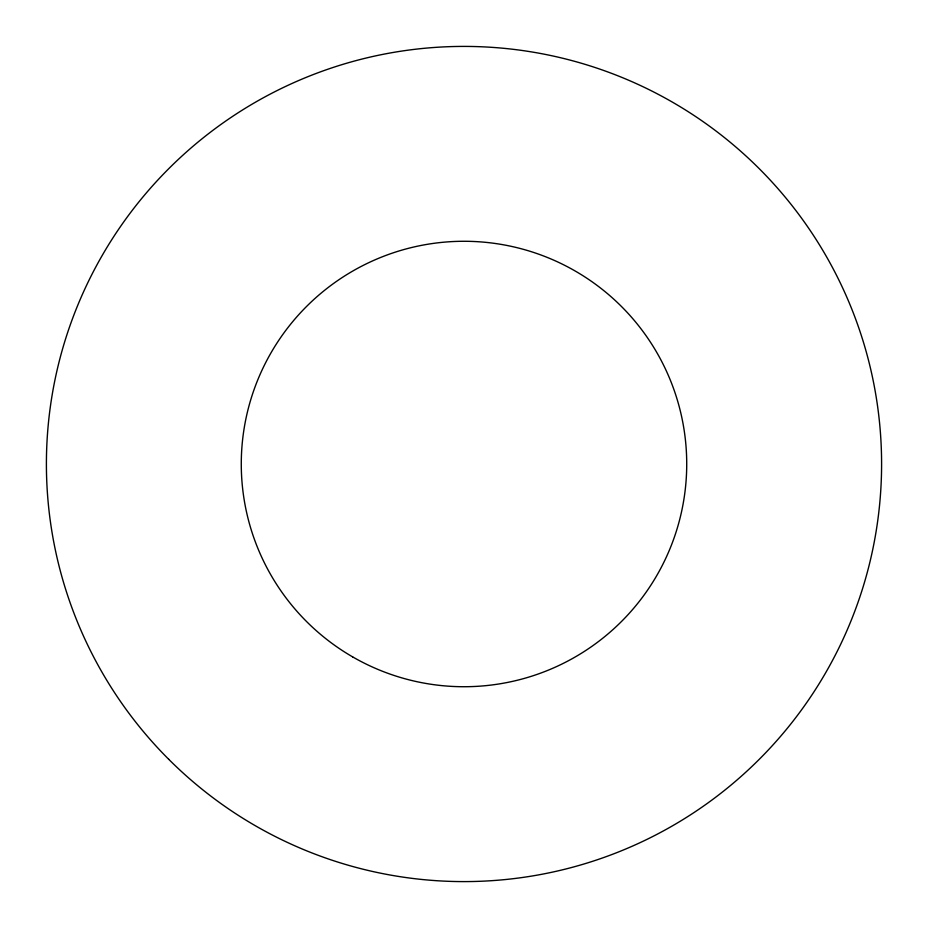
<?xml version="1.0" encoding="UTF-8"?>
<svg xmlns="http://www.w3.org/2000/svg" width="928" height="928" viewBox="0 0 928 928"><rect width="100%" height="100%" fill="white"/><g stroke="black" fill="none" stroke-linecap="round" stroke-linejoin="round"><path stroke-width="1.39" d="M168.71 759.29A417.6 417.6 0 0 0 867.367 572.077A417.6 417.6 0 0 0 355.923 60.633A417.6 417.6 0 0 0 168.71 759.29M352.64 656.885A222.72 222.72 0 0 0 686.72 464A222.72 222.72 0 0 0 352.64 271.115A222.72 222.72 0 0 0 352.64 656.885"/></g></svg>
